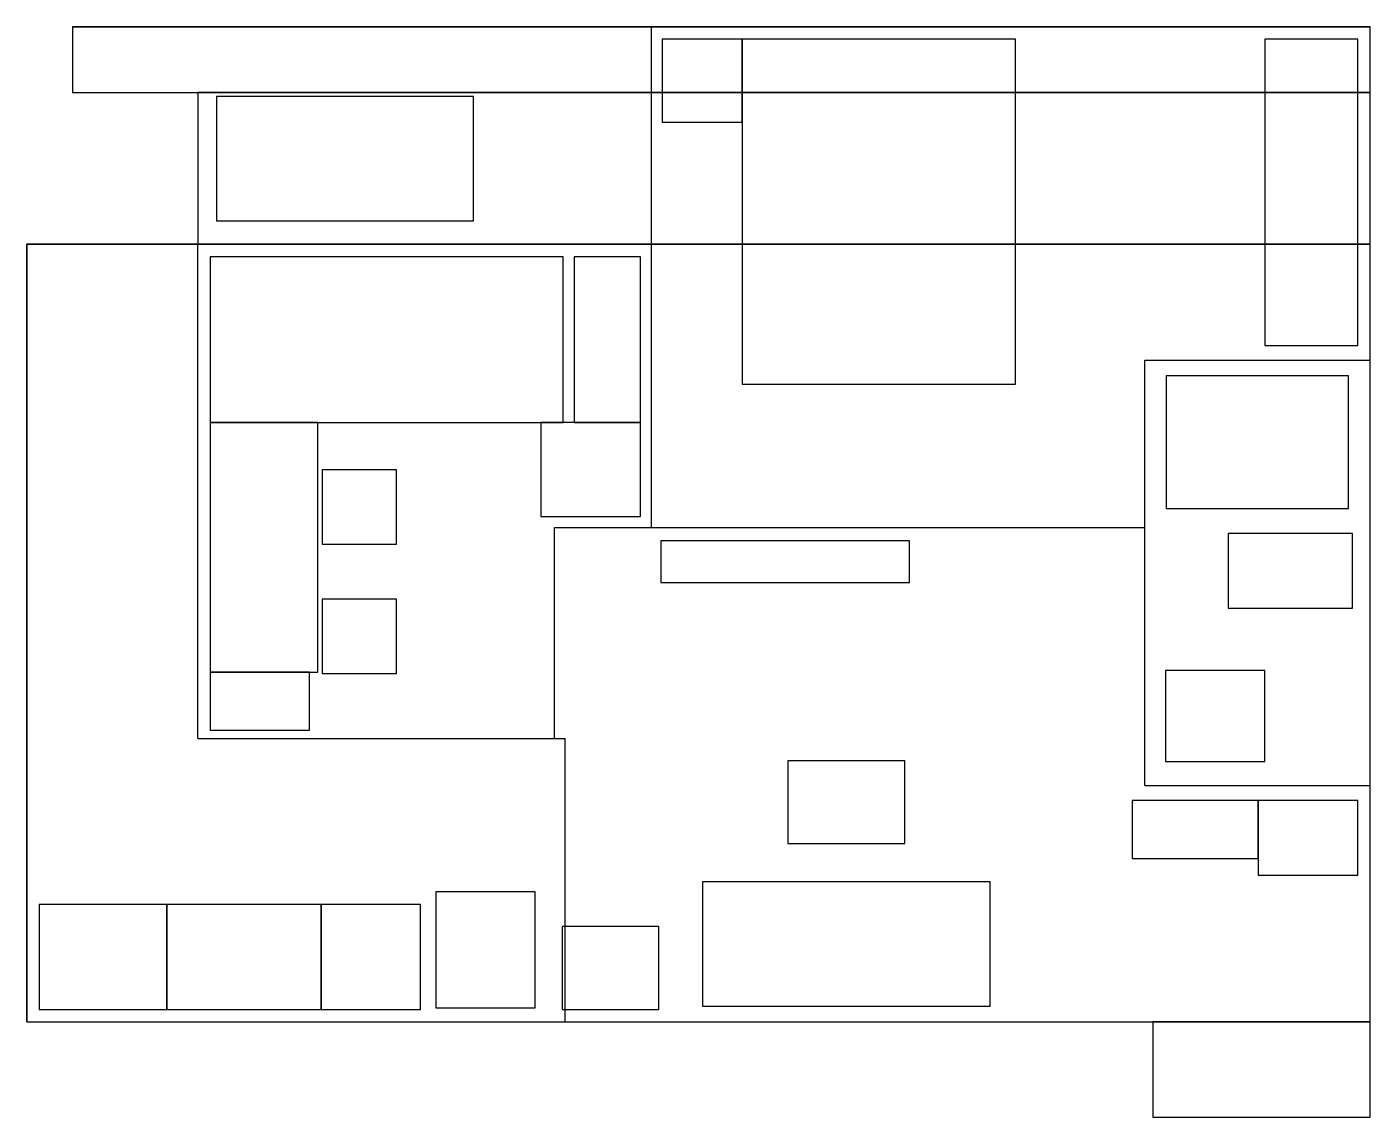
# Model space of a CAD drawing. Header units: millimetres. Extents: x -75 to 8030, y -649 to 5925.
import ezdxf

# ---------------------------------------------------------------- set-up
doc = ezdxf.new("R2010")
doc.units = ezdxf.units.MM
for name, color, linetype in [('door-bath-fold', 7, 'Continuous'), ('door-child-door', 7, 'Continuous'), ('door-entry', 7, 'Continuous'), ('door-kitchen-door', 7, 'Continuous'), ('door-master-door', 7, 'Continuous'), ('floor-1', 7, 'Continuous'), ('floor-2', 7, 'Continuous'), ('floor-3', 7, 'Continuous'), ('floor-4', 7, 'Continuous'), ('furniture-bed-bunk', 7, 'Continuous'), ('furniture-bed-master', 7, 'Continuous'), ('furniture-bookcase-child', 7, 'Continuous'), ('furniture-cabinet-balcony', 7, 'Continuous'), ('furniture-chair-child-a', 7, 'Continuous'), ('furniture-chair-child-b', 7, 'Continuous'), ('furniture-desk-child', 7, 'Continuous'), ('furniture-dirty-entry', 7, 'Continuous'), ('furniture-dishwasher-kitchen', 7, 'Continuous'), ('furniture-dresser-child', 7, 'Continuous'), ('furniture-electric-public', 7, 'Continuous'), ('furniture-fridge-kitchen', 7, 'Continuous'), ('furniture-hob-kitchen', 7, 'Continuous'), ('furniture-nightstand-master', 7, 'Continuous'), ('furniture-shoe-entry', 7, 'Continuous'), ('furniture-shower-bath', 7, 'Continuous'), ('furniture-sink-kitchen', 7, 'Continuous'), ('furniture-sofa-public', 7, 'Continuous'), ('furniture-table-public', 7, 'Continuous'), ('furniture-tv-public', 7, 'Continuous'), ('furniture-vanity-bath', 7, 'Continuous'), ('furniture-wardrobe-child', 7, 'Continuous'), ('furniture-wardrobe-master', 7, 'Continuous'), ('furniture-wc-bath', 7, 'Continuous'), ('wall-balcony-return', 7, 'Continuous'), ('wall-bath-north', 7, 'Continuous'), ('wall-bath-south', 7, 'Continuous'), ('wall-bath-west-lower', 7, 'Continuous'), ('wall-bath-west-upper', 7, 'Continuous'), ('wall-child-door-wall', 7, 'Continuous'), ('wall-child-kitchen-jamb', 7, 'Continuous'), ('wall-child-north', 7, 'Continuous'), ('wall-child-return', 7, 'Continuous'), ('wall-child-south', 7, 'Continuous'), ('wall-child-west', 7, 'Continuous'), ('wall-east-bath', 7, 'Continuous'), ('wall-east-entry', 7, 'Continuous'), ('wall-east-master', 7, 'Continuous'), ('wall-entry-bottom', 7, 'Continuous'), ('wall-entry-left', 7, 'Continuous'), ('wall-kitchen-sliding', 7, 'Continuous'), ('wall-master-south', 7, 'Continuous'), ('wall-north-balcony', 7, 'Continuous'), ('wall-north-column', 7, 'Continuous'), ('wall-north-left-column', 7, 'Continuous'), ('wall-north-master', 7, 'Continuous'), ('wall-north-right', 7, 'Continuous'), ('wall-recess-bottom', 7, 'Continuous'), ('wall-recess-left', 7, 'Continuous'), ('wall-shared-lower', 7, 'Continuous'), ('wall-shared-upper', 7, 'Continuous'), ('wall-south-kitchen', 7, 'Continuous'), ('wall-south-public', 7, 'Continuous'), ('wall-west-balcony-top', 7, 'Continuous'), ('wall-west-exterior', 7, 'Continuous'), ('window-balcony-glazing', 7, 'Continuous'), ('window-child-window', 7, 'Continuous'), ('window-entry-window', 7, 'Continuous'), ('window-kitchen-window', 7, 'Continuous'), ('window-master-window', 7, 'Continuous')]:
    doc.layers.add(name, color=color, linetype=linetype)

msp = doc.modelspace()

# ---------------------------------------------------------------- linework, layer by layer
at = {"layer": 'door-bath-fold'}
msp.add_line((6670, 2091), (6670, 2841), dxfattribs=at)
at = {"layer": 'door-child-door'}
msp.add_line((3108, 1684), (3108, 2584), dxfattribs=at)
at = {"layer": 'door-entry'}
msp.add_line((6794, -649), (7955, -649), dxfattribs=at)
at = {"layer": 'door-kitchen-door'}
msp.add_line((3174, 0), (3174, 1584), dxfattribs=at)
at = {"layer": 'door-master-door'}
msp.add_line((5701, 2907), (6595, 2907), dxfattribs=at)
at = {"layer": 'floor-1'}
msp.add_lwpolyline([(6719, -649), (8030, -649), (8030, -75), (6719, -75)], close=True, dxfattribs=at)
at = {"layer": 'floor-2'}
msp.add_lwpolyline([(-75, -75), (8030, -75), (8030, 4614), (-75, 4614)], close=True, dxfattribs=at)
at = {"layer": 'floor-3'}
msp.add_lwpolyline([(956, 4614), (8030, 4614), (8030, 5530), (956, 5530)], close=True, dxfattribs=at)
at = {"layer": 'floor-4'}
msp.add_lwpolyline([(200, 5530), (8030, 5530), (8030, 5925), (200, 5925)], close=True, dxfattribs=at)
at = {"layer": 'furniture-bed-bunk'}
msp.add_lwpolyline([(3161, 3539), (3161, 4539), (1031, 4539), (1031, 3539)], close=True, dxfattribs=at)
at = {"layer": 'furniture-bed-master'}
msp.add_lwpolyline([(4241, 3770), (5891, 3770), (5891, 5850), (4241, 5850)], close=True, dxfattribs=at)
at = {"layer": 'furniture-bookcase-child'}
msp.add_lwpolyline([(1031, 1684), (1631, 1684), (1631, 2034), (1031, 2034)], close=True, dxfattribs=at)
at = {"layer": 'furniture-cabinet-balcony'}
msp.add_lwpolyline([(1070, 4755), (2620, 4755), (2620, 5505), (1070, 5505)], close=True, dxfattribs=at)
at = {"layer": 'furniture-chair-child-a'}
msp.add_lwpolyline([(1706, 2475), (1706, 2025), (2156, 2025), (2156, 2475)], close=True, dxfattribs=at)
at = {"layer": 'furniture-chair-child-b'}
msp.add_lwpolyline([(1706, 3255), (1706, 2805), (2156, 2805), (2156, 3255)], close=True, dxfattribs=at)
at = {"layer": 'furniture-desk-child'}
msp.add_lwpolyline([(1681, 2034), (1681, 3539), (1031, 3539), (1031, 2034)], close=True, dxfattribs=at)
at = {"layer": 'furniture-dirty-entry'}
msp.add_lwpolyline([(7355, 810), (7955, 810), (7955, 1260), (7355, 1260)], close=True, dxfattribs=at)
at = {"layer": 'furniture-dishwasher-kitchen'}
msp.add_lwpolyline([(1700, 634), (770, 634), (770, 0), (1700, 0)], close=True, dxfattribs=at)
at = {"layer": 'furniture-dresser-child'}
msp.add_lwpolyline([(3227, 4539), (3227, 3539), (3627, 3539), (3627, 4539)], close=True, dxfattribs=at)
at = {"layer": 'furniture-electric-public'}
msp.add_lwpolyline([(3739, 500), (3154, 500), (3154, 0), (3739, 0)], close=True, dxfattribs=at)
at = {"layer": 'furniture-fridge-kitchen'}
msp.add_lwpolyline([(2992, 710), (2392, 710), (2392, 10), (2992, 10)], close=True, dxfattribs=at)
at = {"layer": 'furniture-hob-kitchen'}
msp.add_lwpolyline([(770, 634), (0, 634), (0, 0), (770, 0)], close=True, dxfattribs=at)
at = {"layer": 'furniture-nightstand-master'}
msp.add_lwpolyline([(3759, 5350), (4241, 5350), (4241, 5850), (3759, 5850)], close=True, dxfattribs=at)
at = {"layer": 'furniture-shoe-entry'}
msp.add_lwpolyline([(6595, 910), (7355, 910), (7355, 1260), (6595, 1260)], close=True, dxfattribs=at)
at = {"layer": 'furniture-shower-bath'}
msp.add_lwpolyline([(6800, 3020), (7900, 3020), (7900, 3820), (6800, 3820)], close=True, dxfattribs=at)
at = {"layer": 'furniture-sink-kitchen'}
msp.add_lwpolyline([(2300, 634), (1700, 634), (1700, 0), (2300, 0)], close=True, dxfattribs=at)
at = {"layer": 'furniture-sofa-public'}
msp.add_lwpolyline([(5737.5, 770), (4002.5, 770), (4002.5, 20), (5737.5, 20)], close=True, dxfattribs=at)
at = {"layer": 'furniture-table-public'}
msp.add_lwpolyline([(4517.5, 1000), (5222.5, 1000), (5222.5, 1500), (4517.5, 1500)], close=True, dxfattribs=at)
at = {"layer": 'furniture-tv-public'}
msp.add_lwpolyline([(5250, 2825), (3750, 2825), (3750, 2575), (5250, 2575)], close=True, dxfattribs=at)
at = {"layer": 'furniture-vanity-bath'}
msp.add_lwpolyline([(7395, 2045), (6795, 2045), (6795, 1495), (7395, 1495)], close=True, dxfattribs=at)
at = {"layer": 'furniture-wardrobe-child'}
msp.add_lwpolyline([(3027, 3539), (3027, 2973), (3627, 2973), (3627, 3539)], close=True, dxfattribs=at)
at = {"layer": 'furniture-wardrobe-master'}
msp.add_lwpolyline([(7395, 5850), (7395, 4003), (7955, 4003), (7955, 5850)], close=True, dxfattribs=at)
at = {"layer": 'furniture-wc-bath'}
msp.add_lwpolyline([(7173, 2870), (7173, 2420), (7923, 2420), (7923, 2870)], close=True, dxfattribs=at)
at = {"layer": 'wall-balcony-return'}
msp.add_line((956, 5530), (956, 4614), dxfattribs=at)
at = {"layer": 'wall-bath-north'}
msp.add_line((6670, 3916), (8030, 3916), dxfattribs=at)
at = {"layer": 'wall-bath-south'}
msp.add_line((6670, 1351), (8030, 1351), dxfattribs=at)
at = {"layer": 'wall-bath-west-lower'}
msp.add_line((6670, 1351), (6670, 2907), dxfattribs=at)
at = {"layer": 'wall-bath-west-upper'}
msp.add_line((6670, 2907), (6670, 3916), dxfattribs=at)
at = {"layer": 'wall-child-door-wall'}
msp.add_line((3108, 1634), (3108, 2907), dxfattribs=at)
at = {"layer": 'wall-child-kitchen-jamb'}
msp.add_line((3108, 1634), (3174, 1634), dxfattribs=at)
at = {"layer": 'wall-child-north'}
msp.add_line((956, 4614), (3693, 4614), dxfattribs=at)
at = {"layer": 'wall-child-return'}
msp.add_line((3108, 2907), (3693, 2907), dxfattribs=at)
at = {"layer": 'wall-child-south'}
msp.add_line((956, 1634), (3108, 1634), dxfattribs=at)
at = {"layer": 'wall-child-west'}
msp.add_line((956, 1634), (956, 4614), dxfattribs=at)
at = {"layer": 'wall-east-bath'}
msp.add_line((8030, 1351), (8030, 3916), dxfattribs=at)
at = {"layer": 'wall-east-entry'}
msp.add_line((8030, -649), (8030, 1351), dxfattribs=at)
at = {"layer": 'wall-east-master'}
msp.add_line((8030, 3916), (8030, 5925), dxfattribs=at)
at = {"layer": 'wall-entry-bottom'}
msp.add_line((6719, -649), (8030, -649), dxfattribs=at)
at = {"layer": 'wall-entry-left'}
msp.add_line((6719, -75), (6719, -649), dxfattribs=at)
at = {"layer": 'wall-kitchen-sliding'}
msp.add_line((3174, -75), (3174, 1634), dxfattribs=at)
at = {"layer": 'wall-master-south'}
msp.add_line((3693, 2907), (6670, 2907), dxfattribs=at)
at = {"layer": 'wall-north-balcony'}
msp.add_line((1391, 5925), (3693, 5925), dxfattribs=at)
at = {"layer": 'wall-north-column'}
msp.add_line((5901, 5925), (7141, 5925), dxfattribs=at)
at = {"layer": 'wall-north-left-column'}
msp.add_line((200, 5925), (1391, 5925), dxfattribs=at)
at = {"layer": 'wall-north-master'}
msp.add_line((3693, 5925), (5901, 5925), dxfattribs=at)
at = {"layer": 'wall-north-right'}
msp.add_line((7141, 5925), (8030, 5925), dxfattribs=at)
at = {"layer": 'wall-recess-bottom'}
msp.add_line((200, 5530), (956, 5530), dxfattribs=at)
at = {"layer": 'wall-recess-left'}
msp.add_line((200, 5925), (200, 5530), dxfattribs=at)
at = {"layer": 'wall-shared-lower'}
msp.add_line((3693, 2907), (3693, 4614), dxfattribs=at)
at = {"layer": 'wall-shared-upper'}
msp.add_line((3693, 4614), (3693, 5925), dxfattribs=at)
at = {"layer": 'wall-south-kitchen'}
msp.add_line((-75, -75), (3174, -75), dxfattribs=at)
at = {"layer": 'wall-south-public'}
msp.add_line((3174, -75), (6719, -75), dxfattribs=at)
at = {"layer": 'wall-west-balcony-top'}
msp.add_line((-75, 4614), (956, 4614), dxfattribs=at)
at = {"layer": 'wall-west-exterior'}
msp.add_line((-75, -75), (-75, 4614), dxfattribs=at)
at = {"layer": 'window-balcony-glazing'}
msp.add_line((-75, 1700), (-75, 4450), dxfattribs=at)
at = {"layer": 'window-child-window'}
msp.add_line((956, 2220), (956, 4270), dxfattribs=at)
at = {"layer": 'window-entry-window'}
msp.add_line((8030, -200), (8030, 400), dxfattribs=at)
at = {"layer": 'window-kitchen-window'}
msp.add_line((-75, 750), (-75, 1450), dxfattribs=at)
at = {"layer": 'window-master-window'}
msp.add_line((3693, 4710), (3693, 5820), dxfattribs=at)

doc.saveas('drawing.dxf')
